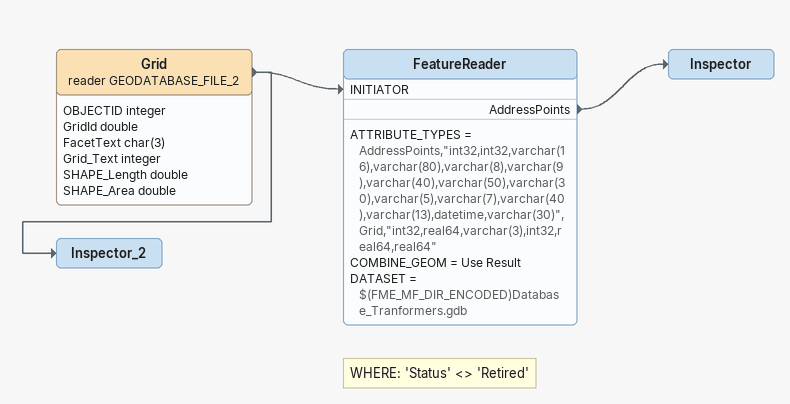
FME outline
Grid (reader GEODATABASE_FILE_2)
    attributes: OBJECTID integer, GridId double, FacetText char(3), Grid_Text integer, SHAPE_Length double, SHAPE_Area double
    -> FeatureReader [INITIATOR]
    -> Inspector_2
Note: WHERE: 'Status' <> 'Retired'
FeatureReader
    ATTRIBUTE_TYPES = AddressPoints,"int32,int32,varchar(16),varchar(80),varchar(8),varchar(9),varchar(40),varchar(50),varchar(30),varchar(5),varchar(7),varchar(40),varchar(13),datetime,varchar(30)",Grid,"int32,real64,varchar(3),int32,real64,real64"
    COMBINE_GEOM = Use Result
    DATASET = $(FME_MF_DIR_ENCODED)Database_Tranformers.gdb
    AddressPoints -> Inspector
Inspector
Inspector_2
